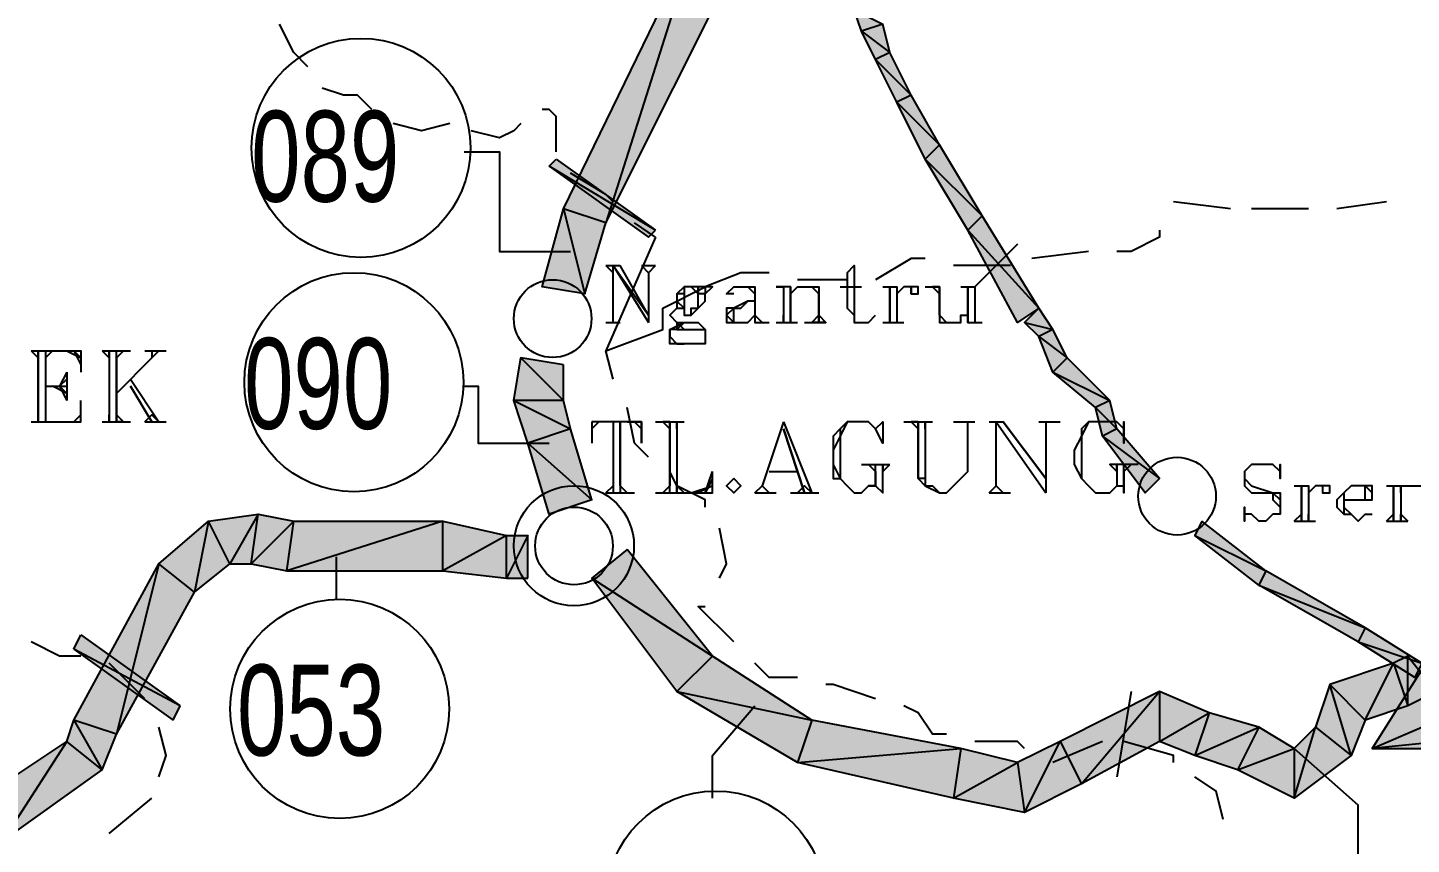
# Model space of a CAD drawing. Header units: millimetres. Extents: x 658 to 813, y 806 to 883.
# Drawn here: x 785.002 to 785.595, y 863.088 to 863.438 of the extents above; entities that cross this region are included whole.
import ezdxf

# ---------------------------------------------------------------- set-up
doc = ezdxf.new("R2010")
doc.units = ezdxf.units.MM
doc.header["$LTSCALE"] = 0.1
doc.linetypes.add('atContinuous2', pattern=[0])
for name, color, linetype in [('2_5TH KEDUA', 7, 'Continuous'), ('BATKAB', 7, 'Continuous'), ('KLEKTOR1', 7, 'Continuous'), ('KLEKTOR2', 7, 'Continuous'), ('LINK NAS BARU', 7, 'Continuous'), ('SYMBOL', 7, 'Continuous'), ('TEXT', 8, 'Continuous'), ('zat_Mask_solid', 7, 'Continuous')]:
    doc.layers.add(name, color=color, linetype=linetype)
doc.styles.add('Style2', font='arial.ttf', dxfattribs={"height": 0.2})

msp = doc.modelspace()

# ---------------------------------------------------------------- hatches: boundary and pattern name
at = {"layer": '2_5TH KEDUA'}
h = msp.add_hatch(color=7, dxfattribs=at)
h.paths.add_polyline_path([(785.57795, 863.12899), (785.59923, 863.13811), (785.62964, 863.21107)])
h.paths.add_polyline_path([(785.59923, 863.13811), (785.62964, 863.21107), (785.62964, 863.18979)], flags=17)
h = msp.add_hatch(color=7, dxfattribs=at)
h.paths.add_polyline_path([(785.6722, 863.12899), (785.66916, 863.13811), (785.57795, 863.12899)])
h.paths.add_polyline_path([(785.66916, 863.13811), (785.57795, 863.12899), (785.59923, 863.13811)], flags=17)
at = {"layer": 'KLEKTOR1'}
for points in [[(785.28915, 863.4786), (785.24963, 863.35395), (785.23139, 863.36003)], [(785.30739, 863.46948), (785.28915, 863.4786), (785.24963, 863.35395)], [(785.23139, 863.36003), (785.24051, 863.32355), (785.22227, 863.32659)], [(785.24963, 863.35395), (785.23139, 863.36003), (785.24051, 863.32355)], [(785.25875, 863.21411), (785.24355, 863.20195), (785.29523, 863.16851)], [(785.24355, 863.20195), (785.29523, 863.16851), (785.28003, 863.15331)], [(785.29523, 863.16851), (785.28003, 863.15331), (785.33779, 863.14115)], [(785.28003, 863.15331), (785.33779, 863.14115), (785.33171, 863.12291)], [(785.33779, 863.14115), (785.33171, 863.12291), (785.40163, 863.12899)], [(785.42595, 863.12291), (785.42899, 863.10163), (785.44419, 863.13203)], [(785.42899, 863.10163), (785.44419, 863.13203), (785.45331, 863.11379)], [(785.33171, 863.12291), (785.40163, 863.12899), (785.39859, 863.10771)], [(785.40163, 863.12899), (785.39859, 863.10771), (785.42595, 863.12291)], [(785.39859, 863.10771), (785.42595, 863.12291), (785.42899, 863.10163)]]:
    msp.add_hatch(color=7, dxfattribs=at).paths.add_polyline_path(points)
h = msp.add_hatch(color=7, dxfattribs=at)
h.paths.add_polyline_path([(785.23139, 863.29315), (785.21315, 863.29619), (785.23139, 863.27795)], flags=17)
h.paths.add_polyline_path([(785.21315, 863.29619), (785.23139, 863.27795), (785.21011, 863.27795)])
h = msp.add_hatch(color=7, dxfattribs=at)
h.paths.add_polyline_path([(785.23139, 863.27795), (785.21011, 863.27795), (785.23443, 863.26579)], flags=17)
h.paths.add_polyline_path([(785.21011, 863.27795), (785.23443, 863.26579), (785.21619, 863.25971)])
h = msp.add_hatch(color=7, dxfattribs=at)
h.paths.add_polyline_path([(785.09763, 863.20803), (785.10067, 863.22931), (785.08851, 863.20803)], flags=17)
h.paths.add_polyline_path([(785.10067, 863.22931), (785.08851, 863.20803), (785.07939, 863.22627)])
h = msp.add_hatch(color=7, dxfattribs=at)
h.paths.add_polyline_path([(785.17971, 863.20499), (785.17971, 863.22627), (785.11283, 863.20499)], flags=17)
h.paths.add_polyline_path([(785.17971, 863.22627), (785.11283, 863.20499), (785.11587, 863.22627)], flags=17)
h = msp.add_hatch(color=7, dxfattribs=at)
h.paths.add_polyline_path([(785.21619, 863.20195), (785.21619, 863.22019), (785.20707, 863.20195)], flags=17)
h.paths.add_polyline_path([(785.21619, 863.22019), (785.20707, 863.20195), (785.20707, 863.22019)], flags=17)
h = msp.add_hatch(color=7, dxfattribs=at)
h.paths.add_polyline_path([(785.44419, 863.13203), (785.45331, 863.11379), (785.48675, 863.15331)])
h.paths.add_polyline_path([(785.45331, 863.11379), (785.48675, 863.15331), (785.48675, 863.13203)], flags=17)
h = msp.add_hatch(color=7, dxfattribs=at)
h.paths.add_polyline_path([(785.54451, 863.12899), (785.54451, 863.10771), (785.55363, 863.13811)], flags=17)
h.paths.add_polyline_path([(785.54451, 863.10771), (785.55363, 863.13811), (785.56883, 863.12595)])
at = {"layer": 'KLEKTOR2'}
for points in [[(785.43507, 863.31747), (785.42899, 863.31139), (785.44115, 863.30835)], [(785.42899, 863.31139), (785.44115, 863.30835), (785.43507, 863.30531)], [(785.44115, 863.30835), (785.43507, 863.30531), (785.44723, 863.29619)], [(785.43507, 863.30531), (785.44723, 863.29619), (785.44115, 863.29011)], [(785.44723, 863.29619), (785.44115, 863.29011), (785.46547, 863.27795)], [(785.44115, 863.29011), (785.46547, 863.27795), (785.45939, 863.27491)], [(785.46547, 863.27795), (785.45939, 863.27491), (785.46851, 863.26579)], [(785.45939, 863.27491), (785.46851, 863.26579), (785.46243, 863.26275)], [(785.46851, 863.26579), (785.46243, 863.26275), (785.48675, 863.24451)], [(785.46243, 863.26275), (785.48675, 863.24451), (785.48067, 863.23843)], [(785.50499, 863.22627), (785.50195, 863.22019), (785.53235, 863.20499)], [(785.50195, 863.22019), (785.53235, 863.20499), (785.52931, 863.19891)], [(785.53235, 863.20499), (785.52931, 863.19891), (785.57491, 863.18067)], [(785.52931, 863.19891), (785.57491, 863.18067), (785.57187, 863.17459)], [(785.57491, 863.18067), (785.57187, 863.17459), (785.59923, 863.16547)], [(785.57187, 863.17459), (785.59923, 863.16547), (785.59619, 863.15939)]]:
    msp.add_hatch(color=7, dxfattribs=at).paths.add_polyline_path(points)
at = {"layer": 'LINK NAS BARU'}
h = msp.add_hatch(color=7, dxfattribs=at)
h.paths.add_polyline_path([(785.26787, 863.34787), (785.27091, 863.35091), (785.22531, 863.37827)])
h.paths.add_polyline_path([(785.27091, 863.35091), (785.22531, 863.37827), (785.22835, 863.38131)])
h = msp.add_hatch(color=7, dxfattribs=at)
h.paths.add_polyline_path([(785.06419, 863.14115), (785.06723, 863.14723), (785.02162, 863.17155)])
h.paths.add_polyline_path([(785.06723, 863.14723), (785.02162, 863.17155), (785.02466, 863.17763)])
at = {"layer": 'zat_Mask_solid'}
for points in [[(785.35603, 863.44515), (785.36819, 863.43907), (785.35907, 863.43603)], [(785.36819, 863.43907), (785.35907, 863.43603), (785.37123, 863.42691)], [(785.35907, 863.43603), (785.37123, 863.42691), (785.36515, 863.42387)], [(785.37123, 863.42691), (785.36515, 863.42387), (785.38035, 863.40867)], [(785.36515, 863.42387), (785.38035, 863.40867), (785.37427, 863.40563)], [(785.38035, 863.40867), (785.37427, 863.40563), (785.39251, 863.38739)], [(785.37427, 863.40563), (785.39251, 863.38739), (785.38643, 863.38131)], [(785.39251, 863.38739), (785.38643, 863.38131), (785.41075, 863.35699)], [(785.38643, 863.38131), (785.41075, 863.35699), (785.40467, 863.35091)], [(785.41075, 863.35699), (785.40467, 863.35091), (785.43507, 863.31747)], [(785.40467, 863.35091), (785.43507, 863.31747), (785.42595, 863.31139)], [(785.23443, 863.26579), (785.21619, 863.25971), (785.24355, 863.23539)], [(785.21619, 863.25971), (785.24355, 863.23539), (785.22531, 863.22931)], [(785.11587, 863.22627), (785.09763, 863.20803), (785.10067, 863.22931)], [(785.07939, 863.22627), (785.07331, 863.19587), (785.05811, 863.20803)], [(785.08851, 863.20803), (785.07939, 863.22627), (785.07331, 863.19587)], [(785.11283, 863.20499), (785.11587, 863.22627), (785.09763, 863.20803)], [(785.20707, 863.22019), (785.17971, 863.20499), (785.17971, 863.22627)], [(785.20707, 863.20195), (785.20707, 863.22019), (785.17971, 863.20499)], [(785.05811, 863.20803), (785.03986, 863.13507), (785.02162, 863.14115)], [(785.07331, 863.19587), (785.05811, 863.20803), (785.03986, 863.13507)], [(785.58707, 863.16547), (785.59315, 863.14723), (785.59315, 863.16851)], [(785.59315, 863.14723), (785.59315, 863.16851), (785.60531, 863.15331)], [(785.55971, 863.15635), (785.57491, 863.14115), (785.58707, 863.16547)], [(785.57491, 863.14115), (785.58707, 863.16547), (785.59315, 863.14723)], [(785.55363, 863.13811), (785.56883, 863.12595), (785.55971, 863.15635)], [(785.56883, 863.12595), (785.55971, 863.15635), (785.57491, 863.14115)], [(785.48675, 863.15331), (785.48675, 863.13203), (785.50803, 863.14419)], [(785.48675, 863.13203), (785.50803, 863.14419), (785.50195, 863.12595)], [(785.50803, 863.14419), (785.50195, 863.12595), (785.52931, 863.13811)], [(785.02162, 863.14115), (785.03378, 863.11987), (785.01858, 863.13203)], [(785.03986, 863.13507), (785.02162, 863.14115), (785.03378, 863.11987)], [(785.50195, 863.12595), (785.52931, 863.13811), (785.52019, 863.11987)], [(785.52931, 863.13811), (785.52019, 863.11987), (785.54451, 863.12899)], [(785.01858, 863.13203), (784.99122, 863.08947), (784.9821, 863.10771)], [(785.03378, 863.11987), (785.01858, 863.13203), (784.99122, 863.08947)], [(785.52019, 863.11987), (785.54451, 863.12899), (785.54451, 863.10771)]]:
    msp.add_hatch(color=7, dxfattribs=at).paths.add_polyline_path(points)

# ---------------------------------------------------------------- linework, layer by layer
at = {"layer": '2_5TH KEDUA', "color": 7}
for points in [[(785.57795, 863.12899), (785.59923, 863.13811), (785.62964, 863.21107), (785.57795, 863.12899)], [(785.6722, 863.12899), (785.66916, 863.13811), (785.57795, 863.12899), (785.6722, 863.12899)], [(785.66916, 863.13811), (785.57795, 863.12899), (785.59923, 863.13811), (785.66916, 863.13811)]]:
    msp.add_lwpolyline(points, dxfattribs=at)
at = {"layer": 'BATKAB', "color": 7}
for points in [[(785.12195, 863.42083), (785.11587, 863.42691), (785.10979, 863.43907)], [(785.14931, 863.40259), (785.14323, 863.40867), (785.13715, 863.40867), (785.12803, 863.41171)], [(785.22835, 863.38435), (785.22835, 863.39955), (785.22531, 863.40259), (785.22227, 863.40259)], [(785.18275, 863.39651), (785.17059, 863.39347), (785.15843, 863.39651)], [(785.21315, 863.39651), (785.21011, 863.39347), (785.20403, 863.39043), (785.19187, 863.39347)], [(785.25267, 863.36307), (785.24963, 863.36611), (785.23443, 863.37523)], [(785.51715, 863.36003), (785.49283, 863.36307)], [(785.55059, 863.36003), (785.52627, 863.36003)], [(785.58403, 863.36307), (785.56275, 863.36003)], [(785.27091, 863.34787), (785.26179, 863.35395)], [(785.27091, 863.34787), (785.24963, 863.29923), (785.27395, 863.30835), (785.27395, 863.31747), (785.29219, 863.32659)], [(785.48675, 863.35091), (785.48675, 863.34787), (785.47459, 863.34179), (785.46851, 863.34179)], [(785.45635, 863.34179), (785.43203, 863.33875)], [(785.38643, 863.33875), (785.38035, 863.33875), (785.36515, 863.32963)], [(785.42291, 863.33571), (785.41987, 863.33571), (785.39859, 863.33571)], [(785.31955, 863.33267), (785.30739, 863.33267), (785.29219, 863.32659)], [(785.35299, 863.32963), (785.33171, 863.32963)], [(785.25267, 863.28707), (785.24963, 863.29923)], [(785.26787, 863.25363), (785.26179, 863.25971), (785.25875, 863.27491)], [(785.29219, 863.23235), (785.29219, 863.23539), (785.28003, 863.24147), (785.27699, 863.24755)], [(785.29827, 863.20195), (785.30131, 863.20803), (785.29827, 863.22323)], [(785.30435, 863.17459), (785.28915, 863.18979), (785.29219, 863.18979)], [(785.02466, 863.16851), (785.01554, 863.16851), (785.00338, 863.17459)], [(785.05203, 863.15027), (785.0429, 863.15939), (785.03682, 863.16547)], [(785.33171, 863.15939), (785.31955, 863.15939), (785.31347, 863.16547)], [(785.36515, 863.15027), (785.34691, 863.15635), (785.34387, 863.15635)], [(785.39555, 863.13507), (785.38947, 863.13507), (785.38339, 863.14419), (785.37731, 863.14723)], [(785.05811, 863.11683), (785.06115, 863.12595), (785.05811, 863.13811)], [(785.42899, 863.12899), (785.42595, 863.13203), (785.40771, 863.13203)], [(785.46243, 863.13203), (785.44115, 863.12291)], [(785.49283, 863.12291), (785.49283, 863.12595), (785.47155, 863.13203)], [(785.51411, 863.09859), (785.51107, 863.11075), (785.50195, 863.11683)], [(785.03682, 863.09251), (785.05507, 863.10771)]]:
    msp.add_lwpolyline(points, dxfattribs=at)
at = {"layer": 'KLEKTOR1', "color": 7}
for points in [[(785.28915, 863.4786), (785.24963, 863.35395), (785.23139, 863.36003), (785.28915, 863.4786)], [(785.30739, 863.46948), (785.28915, 863.4786), (785.24963, 863.35395), (785.30739, 863.46948)], [(785.23139, 863.36003), (785.24051, 863.32355), (785.22227, 863.32659), (785.23139, 863.36003)], [(785.24963, 863.35395), (785.23139, 863.36003), (785.24051, 863.32355), (785.24963, 863.35395)], [(785.21315, 863.29619), (785.23139, 863.27795), (785.21011, 863.27795), (785.21315, 863.29619)], [(785.23139, 863.29315), (785.21315, 863.29619), (785.23139, 863.27795), (785.23139, 863.29315)], [(785.23139, 863.27795), (785.21011, 863.27795), (785.23443, 863.26579), (785.23139, 863.27795)], [(785.21011, 863.27795), (785.23443, 863.26579), (785.21619, 863.25971), (785.21011, 863.27795)], [(785.23443, 863.26579), (785.21619, 863.25971), (785.24355, 863.23539), (785.23443, 863.26579)], [(785.21619, 863.25971), (785.24355, 863.23539), (785.22531, 863.22931), (785.21619, 863.25971)], [(785.10067, 863.22931), (785.08851, 863.20803), (785.07939, 863.22627), (785.10067, 863.22931)], [(785.09763, 863.20803), (785.10067, 863.22931), (785.08851, 863.20803), (785.09763, 863.20803)], [(785.11587, 863.22627), (785.09763, 863.20803), (785.10067, 863.22931), (785.11587, 863.22627)], [(785.07939, 863.22627), (785.07331, 863.19587), (785.05811, 863.20803), (785.07939, 863.22627)], [(785.08851, 863.20803), (785.07939, 863.22627), (785.07331, 863.19587), (785.08851, 863.20803)], [(785.11283, 863.20499), (785.11587, 863.22627), (785.09763, 863.20803), (785.11283, 863.20499)], [(785.17971, 863.20499), (785.17971, 863.22627), (785.11283, 863.20499), (785.17971, 863.20499)], [(785.17971, 863.22627), (785.11283, 863.20499), (785.11587, 863.22627), (785.17971, 863.22627)], [(785.20707, 863.22019), (785.17971, 863.20499), (785.17971, 863.22627), (785.20707, 863.22019)], [(785.20707, 863.20195), (785.20707, 863.22019), (785.17971, 863.20499), (785.20707, 863.20195)], [(785.21619, 863.20195), (785.21619, 863.22019), (785.20707, 863.20195), (785.21619, 863.20195)], [(785.21619, 863.22019), (785.20707, 863.20195), (785.20707, 863.22019), (785.21619, 863.22019)], [(785.25875, 863.21411), (785.24355, 863.20195), (785.29523, 863.16851), (785.25875, 863.21411)], [(785.05811, 863.20803), (785.03986, 863.13507), (785.02162, 863.14115), (785.05811, 863.20803)], [(785.07331, 863.19587), (785.05811, 863.20803), (785.03986, 863.13507), (785.07331, 863.19587)], [(785.24355, 863.20195), (785.29523, 863.16851), (785.28003, 863.15331), (785.24355, 863.20195)], [(785.29523, 863.16851), (785.28003, 863.15331), (785.33779, 863.14115), (785.29523, 863.16851)], [(785.58707, 863.16547), (785.59315, 863.14723), (785.59315, 863.16851), (785.58707, 863.16547)], [(785.59315, 863.14723), (785.59315, 863.16851), (785.60531, 863.15331), (785.59315, 863.14723)], [(785.55971, 863.15635), (785.57491, 863.14115), (785.58707, 863.16547), (785.55971, 863.15635)], [(785.57491, 863.14115), (785.58707, 863.16547), (785.59315, 863.14723), (785.57491, 863.14115)], [(785.55363, 863.13811), (785.56883, 863.12595), (785.55971, 863.15635), (785.55363, 863.13811)], [(785.56883, 863.12595), (785.55971, 863.15635), (785.57491, 863.14115), (785.56883, 863.12595)], [(785.28003, 863.15331), (785.33779, 863.14115), (785.33171, 863.12291), (785.28003, 863.15331)], [(785.44419, 863.13203), (785.45331, 863.11379), (785.48675, 863.15331), (785.44419, 863.13203)], [(785.45331, 863.11379), (785.48675, 863.15331), (785.48675, 863.13203), (785.45331, 863.11379)], [(785.48675, 863.15331), (785.48675, 863.13203), (785.50803, 863.14419), (785.48675, 863.15331)], [(785.48675, 863.13203), (785.50803, 863.14419), (785.50195, 863.12595), (785.48675, 863.13203)], [(785.50803, 863.14419), (785.50195, 863.12595), (785.52931, 863.13811), (785.50803, 863.14419)], [(785.02162, 863.14115), (785.03378, 863.11987), (785.01858, 863.13203), (785.02162, 863.14115)], [(785.03986, 863.13507), (785.02162, 863.14115), (785.03378, 863.11987), (785.03986, 863.13507)], [(785.33779, 863.14115), (785.33171, 863.12291), (785.40163, 863.12899), (785.33779, 863.14115)], [(785.50195, 863.12595), (785.52931, 863.13811), (785.52019, 863.11987), (785.50195, 863.12595)], [(785.52931, 863.13811), (785.52019, 863.11987), (785.54451, 863.12899), (785.52931, 863.13811)], [(785.54451, 863.12899), (785.54451, 863.10771), (785.55363, 863.13811), (785.54451, 863.12899)], [(785.54451, 863.10771), (785.55363, 863.13811), (785.56883, 863.12595), (785.54451, 863.10771)], [(785.01858, 863.13203), (784.99122, 863.08947), (784.9821, 863.10771), (785.01858, 863.13203)], [(785.03378, 863.11987), (785.01858, 863.13203), (784.99122, 863.08947), (785.03378, 863.11987)], [(785.42595, 863.12291), (785.42899, 863.10163), (785.44419, 863.13203), (785.42595, 863.12291)], [(785.42899, 863.10163), (785.44419, 863.13203), (785.45331, 863.11379), (785.42899, 863.10163)], [(785.33171, 863.12291), (785.40163, 863.12899), (785.39859, 863.10771), (785.33171, 863.12291)], [(785.40163, 863.12899), (785.39859, 863.10771), (785.42595, 863.12291), (785.40163, 863.12899)], [(785.52019, 863.11987), (785.54451, 863.12899), (785.54451, 863.10771), (785.52019, 863.11987)], [(785.39859, 863.10771), (785.42595, 863.12291), (785.42899, 863.10163), (785.39859, 863.10771)]]:
    msp.add_lwpolyline(points, dxfattribs=at)
at = {"layer": 'KLEKTOR2', "color": 7}
for points in [[(785.35603, 863.44515), (785.36819, 863.43907), (785.35907, 863.43603), (785.35603, 863.44515)], [(785.36819, 863.43907), (785.35907, 863.43603), (785.37123, 863.42691), (785.36819, 863.43907)], [(785.35907, 863.43603), (785.37123, 863.42691), (785.36515, 863.42387), (785.35907, 863.43603)], [(785.37123, 863.42691), (785.36515, 863.42387), (785.38035, 863.40867), (785.37123, 863.42691)], [(785.36515, 863.42387), (785.38035, 863.40867), (785.37427, 863.40563), (785.36515, 863.42387)], [(785.38035, 863.40867), (785.37427, 863.40563), (785.39251, 863.38739), (785.38035, 863.40867)], [(785.37427, 863.40563), (785.39251, 863.38739), (785.38643, 863.38131), (785.37427, 863.40563)], [(785.39251, 863.38739), (785.38643, 863.38131), (785.41075, 863.35699), (785.39251, 863.38739)], [(785.38643, 863.38131), (785.41075, 863.35699), (785.40467, 863.35091), (785.38643, 863.38131)], [(785.41075, 863.35699), (785.40467, 863.35091), (785.43507, 863.31747), (785.41075, 863.35699)], [(785.40467, 863.35091), (785.43507, 863.31747), (785.42595, 863.31139), (785.40467, 863.35091)], [(785.43507, 863.31747), (785.42899, 863.31139), (785.44115, 863.30835), (785.43507, 863.31747)], [(785.42899, 863.31139), (785.44115, 863.30835), (785.43507, 863.30531), (785.42899, 863.31139)], [(785.44115, 863.30835), (785.43507, 863.30531), (785.44723, 863.29619), (785.44115, 863.30835)], [(785.43507, 863.30531), (785.44723, 863.29619), (785.44115, 863.29011), (785.43507, 863.30531)], [(785.44723, 863.29619), (785.44115, 863.29011), (785.46547, 863.27795), (785.44723, 863.29619)], [(785.44115, 863.29011), (785.46547, 863.27795), (785.45939, 863.27491), (785.44115, 863.29011)], [(785.46547, 863.27795), (785.45939, 863.27491), (785.46851, 863.26579), (785.46547, 863.27795)], [(785.45939, 863.27491), (785.46851, 863.26579), (785.46243, 863.26275), (785.45939, 863.27491)], [(785.46851, 863.26579), (785.46243, 863.26275), (785.48675, 863.24451), (785.46851, 863.26579)], [(785.46243, 863.26275), (785.48675, 863.24451), (785.48067, 863.23843), (785.46243, 863.26275)], [(785.50499, 863.22627), (785.50195, 863.22019), (785.53235, 863.20499), (785.50499, 863.22627)], [(785.50195, 863.22019), (785.53235, 863.20499), (785.52931, 863.19891), (785.50195, 863.22019)], [(785.53235, 863.20499), (785.52931, 863.19891), (785.57491, 863.18067), (785.53235, 863.20499)], [(785.52931, 863.19891), (785.57491, 863.18067), (785.57187, 863.17459), (785.52931, 863.19891)], [(785.57491, 863.18067), (785.57187, 863.17459), (785.59923, 863.16547), (785.57491, 863.18067)], [(785.57187, 863.17459), (785.59923, 863.16547), (785.59619, 863.15939), (785.57187, 863.17459)]]:
    msp.add_lwpolyline(points, dxfattribs=at)
at = {"layer": 'LINK NAS BARU', "color": 7, "linetype": 'atContinuous2'}
for p, q in [((785.22531, 863.37827), (785.22835, 863.38131)), ((785.22835, 863.38131), (785.27091, 863.35091)), ((785.27091, 863.35091), (785.22531, 863.37827)), ((785.22531, 863.37827), (785.26787, 863.34787)), ((785.27091, 863.35091), (785.22531, 863.37827)), ((785.26787, 863.34787), (785.27091, 863.35091)), ((785.02162, 863.17155), (785.02466, 863.17763)), ((785.02466, 863.17763), (785.06723, 863.14723)), ((785.06723, 863.14723), (785.02162, 863.17155)), ((785.02162, 863.17155), (785.06419, 863.14115)), ((785.06723, 863.14723), (785.02162, 863.17155)), ((785.06419, 863.14115), (785.06723, 863.14723))]:
    msp.add_line(p, q, dxfattribs=at)
at = {"layer": 'LINK NAS BARU', "color": 7}
for points in [[(785.18883, 863.38435), (785.20403, 863.38435), (785.20403, 863.34179), (785.23443, 863.34179)], [(785.18883, 863.28403), (785.19491, 863.28403), (785.19491, 863.25971), (785.22531, 863.25971)], [(785.13411, 863.19283), (785.13411, 863.21107)], [(785.29523, 863.10771), (785.29523, 863.12595), (785.31347, 863.14723)], [(785.57187, 863.08339), (785.57187, 863.10467), (785.54451, 863.12899)]]:
    msp.add_lwpolyline(points, dxfattribs=at)
at = {"layer": 'LINK NAS BARU', "color": 7, "linetype": 'atContinuous2'}
for centre in [(785.14467, 863.38609), (785.14163, 863.28577), (785.13555, 863.14593), (785.29667, 863.06385)]:
    msp.add_circle(centre, 0.0469, dxfattribs=at)
at = {"layer": 'SYMBOL', "color": 7, "linetype": 'atContinuous2'}
for centre, radius in [((785.2268, 863.31299), 0.01664), ((785.49433, 863.23699), 0.01664), ((785.23591, 863.21575), 0.02572), ((785.23592, 863.21571), 0.01664)]:
    msp.add_circle(centre, radius, dxfattribs=at)
at = {"layer": 'TEXT', "color": 7}
for points in [[(785.42595, 863.34483), (785.40771, 863.32659)], [(785.24963, 863.33571), (785.25571, 863.33571)], [(785.24963, 863.33571), (785.25267, 863.33267)], [(785.25267, 863.31139), (785.25267, 863.33571), (785.26787, 863.31139)], [(785.25267, 863.33571), (785.26787, 863.31443), (785.25571, 863.33571)], [(785.26483, 863.33571), (785.27091, 863.33571)], [(785.26483, 863.33571), (785.26787, 863.33267), (785.27091, 863.33571)], [(785.35299, 863.33267), (785.35603, 863.33571), (785.35603, 863.31443), (785.35603, 863.31139), (785.35907, 863.31139)], [(785.26787, 863.33267), (785.26787, 863.31139)], [(785.35299, 863.33267), (785.35299, 863.31747), (785.35603, 863.31443), (785.35603, 863.31139), (785.35907, 863.31139), (785.36211, 863.31139), (785.36515, 863.31443)], [(785.35603, 863.33267), (785.35603, 863.31443)], [(785.28307, 863.32659), (785.28003, 863.32355), (785.28003, 863.32051), (785.28003, 863.31747), (785.28307, 863.31747), (785.28307, 863.31443), (785.28611, 863.31443), (785.28915, 863.31747), (785.29219, 863.32051), (785.29219, 863.32355), (785.28915, 863.32355), (785.28915, 863.32659), (785.28611, 863.32659), (785.28307, 863.32659)], [(785.28307, 863.32355), (785.28003, 863.32355), (785.28003, 863.32051), (785.28307, 863.31747)], [(785.28307, 863.32659), (785.28307, 863.32355), (785.28307, 863.31747), (785.28307, 863.31443)], [(785.28611, 863.31443), (785.28611, 863.31747), (785.28915, 863.31747), (785.28915, 863.32355), (785.28611, 863.32659)], [(785.29219, 863.32659), (785.29219, 863.32355), (785.29523, 863.32659), (785.29219, 863.32659), (785.28915, 863.32659), (785.28915, 863.32355)], [(785.28915, 863.31747), (785.28915, 863.32051), (785.28915, 863.32355)], [(785.30435, 863.32355), (785.30131, 863.32355), (785.30435, 863.32659), (785.31043, 863.32659), (785.31347, 863.32659), (785.31347, 863.32355), (785.31347, 863.31443), (785.31651, 863.31139)], [(785.31043, 863.32659), (785.31347, 863.32355), (785.31347, 863.31443), (785.31347, 863.31139), (785.31651, 863.31139), (785.31955, 863.31139)], [(785.31347, 863.32355), (785.31347, 863.31443), (785.31347, 863.31139)], [(785.32867, 863.32659), (785.32867, 863.31139), (785.32867, 863.32659), (785.32259, 863.32659)], [(785.32259, 863.32659), (785.32563, 863.32659), (785.32563, 863.32355)], [(785.32563, 863.32659), (785.32563, 863.31139)], [(785.32867, 863.32355), (785.33171, 863.32659), (785.33475, 863.32659), (785.33779, 863.32659), (785.34083, 863.32659), (785.34083, 863.32355), (785.34083, 863.32051), (785.34083, 863.31139), (785.34083, 863.32051), (785.34083, 863.32355)], [(785.33779, 863.32659), (785.34083, 863.32355), (785.34083, 863.31139)], [(785.34995, 863.32659), (785.35907, 863.32659)], [(785.36819, 863.32659), (785.37427, 863.32659), (785.37427, 863.31139)], [(785.36819, 863.32659), (785.37123, 863.32659), (785.37123, 863.32355)], [(785.37123, 863.32659), (785.37123, 863.31139), (785.37123, 863.32659)], [(785.38035, 863.32355), (785.38035, 863.32659), (785.38035, 863.32355), (785.38339, 863.32355), (785.38339, 863.32659), (785.38035, 863.32659), (785.37731, 863.32659), (785.37427, 863.32355), (785.37427, 863.32051)], [(785.38643, 863.32659), (785.39251, 863.32659), (785.39251, 863.31443), (785.39555, 863.31139)], [(785.39251, 863.32659), (785.38947, 863.32659), (785.39251, 863.32355)], [(785.39251, 863.31443), (785.39251, 863.32659), (785.39251, 863.31747), (785.39251, 863.31443), (785.39251, 863.31139), (785.39555, 863.31139), (785.39859, 863.31139), (785.40163, 863.31139), (785.40163, 863.31443), (785.40467, 863.31443)], [(785.40163, 863.32659), (785.40771, 863.32659), (785.40771, 863.31139)], [(785.40467, 863.31139), (785.40467, 863.32659), (785.40467, 863.31139), (785.41075, 863.31139)], [(785.28003, 863.31747), (785.27699, 863.31443), (785.28003, 863.31139), (785.28003, 863.30835), (785.28307, 863.30835), (785.28915, 863.30835), (785.29219, 863.30835), (785.29219, 863.30531)], [(785.31347, 863.32051), (785.31043, 863.32051), (785.30435, 863.31747), (785.30131, 863.31747), (785.30131, 863.31443), (785.30131, 863.31139), (785.30435, 863.31139), (785.30739, 863.31139), (785.31043, 863.31139), (785.31347, 863.31443)], [(785.30435, 863.31747), (785.30131, 863.31443), (785.30435, 863.31139), (785.30435, 863.31443), (785.30435, 863.31747), (785.30739, 863.31747), (785.31043, 863.32051)], [(785.24963, 863.31139), (785.25571, 863.31139)], [(785.24963, 863.31139), (785.25267, 863.31139), (785.25571, 863.31139)], [(785.27699, 863.31443), (785.28003, 863.31139), (785.28307, 863.31139), (785.28915, 863.31139), (785.29219, 863.30835), (785.29219, 863.30531), (785.29219, 863.30227), (785.28915, 863.30227), (785.28307, 863.30227), (785.27699, 863.30227), (785.27699, 863.30531), (785.27699, 863.30835), (785.28307, 863.31139), (785.28003, 863.30835), (785.27699, 863.30835), (785.27699, 863.30531), (785.28003, 863.30227), (785.28307, 863.30227)], [(785.28003, 863.31139), (785.28307, 863.30835), (785.28915, 863.30835), (785.29219, 863.30835)], [(785.32259, 863.31139), (785.32563, 863.31139), (785.32563, 863.31443)], [(785.32259, 863.31139), (785.33171, 863.31139)], [(785.32867, 863.31443), (785.32867, 863.31139), (785.33171, 863.31139)], [(785.33475, 863.31139), (785.34387, 863.31139)], [(785.34083, 863.31139), (785.33779, 863.31139), (785.34083, 863.31443), (785.34387, 863.31139), (785.34083, 863.31139)], [(785.36819, 863.31139), (785.37123, 863.31139), (785.37123, 863.31443)], [(785.36819, 863.31139), (785.37731, 863.31139)], [(785.37427, 863.31443), (785.37427, 863.31139), (785.37731, 863.31139)], [(785.40771, 863.31443), (785.40771, 863.31139)], [(785.00338, 863.29923), (785.02466, 863.29923), (785.02466, 863.29011)], [(785.00338, 863.29923), (785.00642, 863.29619), (785.00642, 863.29923)], [(785.00642, 863.29923), (785.00642, 863.26883), (785.00642, 863.29619)], [(785.00946, 863.29923), (785.00946, 863.26883)], [(785.00946, 863.29923), (785.00946, 863.29619), (785.0125, 863.29923)], [(785.01858, 863.29923), (785.02466, 863.29619), (785.02162, 863.29923), (785.02466, 863.29315)], [(785.02466, 863.29923), (785.02466, 863.29011)], [(785.03378, 863.29923), (785.04595, 863.29923)], [(785.03378, 863.29923), (785.03682, 863.29619), (785.03682, 863.29923)], [(785.03682, 863.29923), (785.03682, 863.26883)], [(785.03986, 863.29619), (785.03986, 863.26883), (785.03986, 863.29923)], [(785.0429, 863.29923), (785.03986, 863.29619), (785.0429, 863.29923)], [(785.05203, 863.29923), (785.06115, 863.29923)], [(785.05507, 863.29923), (785.05507, 863.29619), (785.05811, 863.29923)], [(785.05507, 863.29619), (785.03986, 863.28099)], [(785.01858, 863.28707), (785.01554, 863.28403), (785.01858, 863.28099), (785.0125, 863.28403), (785.01858, 863.28403)], [(785.01858, 863.29011), (785.01554, 863.28403), (785.01858, 863.27795)], [(785.01858, 863.29011), (785.01858, 863.27795)], [(785.04595, 863.28707), (785.05811, 863.26883)], [(785.00946, 863.28403), (785.01858, 863.28403)], [(785.04595, 863.28403), (785.05507, 863.26883), (785.04595, 863.28403)], [(785.00338, 863.26883), (785.02466, 863.26883), (785.02466, 863.27795)], [(785.02466, 863.26883), (785.02466, 863.27795)], [(785.00338, 863.26883), (785.00642, 863.26883), (785.00642, 863.27187)], [(785.00946, 863.27187), (785.00946, 863.26883), (785.0125, 863.26883)], [(785.01858, 863.26883), (785.02466, 863.26883)], [(785.02162, 863.26883), (785.02466, 863.27187), (785.02162, 863.26883)], [(785.03378, 863.26883), (785.03682, 863.26883), (785.03682, 863.27187)], [(785.03378, 863.26883), (785.04595, 863.26883)], [(785.03986, 863.27187), (785.0429, 863.26883), (785.03986, 863.26883)], [(785.05203, 863.26883), (785.05507, 863.27187), (785.05811, 863.26883)], [(785.05203, 863.26883), (785.06115, 863.26883)], [(785.24355, 863.26883), (785.24355, 863.25971)], [(785.26483, 863.25971), (785.26483, 863.26883), (785.24355, 863.26883)], [(785.24355, 863.26883), (785.24355, 863.25971)], [(785.24659, 863.26883), (785.24355, 863.26579), (785.24659, 863.26883)], [(785.24963, 863.26883), (785.24355, 863.26883)], [(785.25267, 863.26883), (785.25267, 863.23843)], [(785.25571, 863.24147), (785.25571, 863.26883), (785.25571, 863.23843)], [(785.25875, 863.26883), (785.26483, 863.26883)], [(785.26179, 863.26883), (785.26483, 863.26579), (785.26483, 863.26883), (785.26483, 863.25971)], [(785.27091, 863.26883), (785.28307, 863.26883)], [(785.27699, 863.26883), (785.27395, 863.26883), (785.27699, 863.26579)], [(785.27699, 863.23843), (785.27699, 863.26883), (785.27699, 863.24147)], [(785.28003, 863.26883), (785.28003, 863.23843)], [(785.28003, 863.26579), (785.28003, 863.26883), (785.28307, 863.26883)], [(785.32563, 863.26883), (785.31651, 863.24147)], [(785.32563, 863.26883), (785.33779, 863.23843)], [(785.36515, 863.26579), (785.36819, 863.26883), (785.36819, 863.25971), (785.36515, 863.26579), (785.36211, 863.26883), (785.35907, 863.26883), (785.35603, 863.26883), (785.35299, 863.26883), (785.34995, 863.26579), (785.34691, 863.26275), (785.34691, 863.25667), (785.34691, 863.25059), (785.34691, 863.24451), (785.34995, 863.24451), (785.35299, 863.24147), (785.35603, 863.23843), (785.35907, 863.23843), (785.36211, 863.24147), (785.36515, 863.24147), (785.36819, 863.23843), (785.36819, 863.25059)], [(785.35603, 863.26883), (785.35299, 863.26883), (785.34995, 863.26275), (785.34995, 863.25667), (785.34995, 863.25059), (785.34995, 863.24451), (785.35299, 863.24147), (785.35603, 863.23843)], [(785.37731, 863.26883), (785.38947, 863.26883)], [(785.38339, 863.26883), (785.38035, 863.26883), (785.38339, 863.26579)], [(785.38643, 863.26883), (785.38643, 863.24451), (785.38339, 863.24451), (785.38339, 863.26883), (785.38339, 863.24755), (785.38339, 863.24451), (785.38643, 863.24147), (785.39251, 863.23843), (785.39555, 863.23843), (785.39859, 863.24147), (785.40163, 863.24451), (785.40467, 863.24755), (785.40467, 863.26883)], [(785.38643, 863.26579), (785.38643, 863.26883), (785.38947, 863.26883)], [(785.39859, 863.26883), (785.40771, 863.26883)], [(785.40163, 863.26883), (785.40467, 863.26883)], [(785.41379, 863.26883), (785.41987, 863.26883)], [(785.41379, 863.26883), (785.41683, 863.26883)], [(785.41683, 863.24147), (785.41683, 863.26883), (785.43811, 863.23843)], [(785.41987, 863.26883), (785.43811, 863.24451), (785.41987, 863.26883)], [(785.43507, 863.26883), (785.44419, 863.26883)], [(785.43507, 863.26883), (785.43811, 863.26883), (785.44115, 863.26883)], [(785.43811, 863.26883), (785.43811, 863.23843)], [(785.47155, 863.26579), (785.47155, 863.26883), (785.47155, 863.25971), (785.47155, 863.26579), (785.46851, 863.26883), (785.46547, 863.26883), (785.45939, 863.26883), (785.45635, 863.26883), (785.45331, 863.26579), (785.45331, 863.26275), (785.45027, 863.25667), (785.45027, 863.25059), (785.45331, 863.24451), (785.45635, 863.24147), (785.45939, 863.23843), (785.46547, 863.23843), (785.46851, 863.24147), (785.47155, 863.24147), (785.47155, 863.23843), (785.47155, 863.25059)], [(785.45939, 863.26883), (785.45635, 863.26883), (785.45331, 863.26275), (785.45331, 863.25667), (785.45331, 863.25059), (785.45331, 863.24451), (785.45635, 863.24147), (785.45939, 863.23843)], [(785.32563, 863.26579), (785.33475, 863.23843), (785.32563, 863.26579)], [(785.34995, 863.26579), (785.34995, 863.26275), (785.34691, 863.25667), (785.34691, 863.25059), (785.34995, 863.24451)], [(785.45331, 863.26579), (785.45331, 863.26275), (785.45331, 863.25667), (785.45331, 863.25059), (785.45331, 863.24451)], [(785.35907, 863.25059), (785.37123, 863.25059)], [(785.36211, 863.25059), (785.36515, 863.24755), (785.36211, 863.25059)], [(785.36515, 863.24755), (785.36515, 863.24147), (785.36515, 863.25059)], [(785.36819, 863.25059), (785.36819, 863.24755), (785.37123, 863.25059)], [(785.47763, 863.25059), (785.46547, 863.25059), (785.46851, 863.24755), (785.46851, 863.25059), (785.46851, 863.24147)], [(785.47459, 863.25059), (785.47155, 863.24755), (785.47459, 863.25059)], [(785.53843, 863.24755), (785.53843, 863.25059), (785.53843, 863.24451), (785.53843, 863.24755), (785.53539, 863.25059), (785.53235, 863.25059), (785.52931, 863.25059), (785.52627, 863.25059), (785.52323, 863.24755), (785.52323, 863.24451), (785.52323, 863.24147), (785.52627, 863.23843), (785.53539, 863.23843), (785.53539, 863.23539), (785.53843, 863.23235), (785.53843, 863.22931), (785.53539, 863.22931)], [(785.52627, 863.25059), (785.52323, 863.24755), (785.52323, 863.24451), (785.52627, 863.24147), (785.53539, 863.23843), (785.53843, 863.23843), (785.53843, 863.23539), (785.53843, 863.23235), (785.53843, 863.22931), (785.53539, 863.22931), (785.53235, 863.22627), (785.52931, 863.22627), (785.52627, 863.22931), (785.52323, 863.22931), (785.52323, 863.23235), (785.52323, 863.22627), (785.52323, 863.22931)], [(785.27091, 863.23843), (785.29523, 863.23843), (785.29523, 863.24755)], [(785.29523, 863.24451), (785.29219, 863.23843), (785.29523, 863.24755)], [(785.31955, 863.24755), (785.33171, 863.24755)], [(785.47155, 863.24755), (785.47155, 863.24147)], [(785.24963, 863.23843), (785.25267, 863.24147), (785.25267, 863.23843)], [(785.25571, 863.24147), (785.25875, 863.23843), (785.25571, 863.24147)], [(785.27699, 863.24147), (785.27395, 863.23843), (785.27699, 863.24147)], [(785.28003, 863.23843), (785.28003, 863.24147), (785.28307, 863.23843)], [(785.28611, 863.23843), (785.29523, 863.24147), (785.28915, 863.23843)], [(785.30435, 863.24451), (785.30131, 863.24147), (785.30435, 863.23843), (785.30739, 863.24147), (785.30435, 863.24451)], [(785.31347, 863.23843), (785.31651, 863.24147), (785.31955, 863.23843)], [(785.33475, 863.24147), (785.33171, 863.23843), (785.33475, 863.24147), (785.33779, 863.23843)], [(785.36515, 863.24147), (785.36211, 863.24147)], [(785.38643, 863.24451), (785.38643, 863.24147), (785.38947, 863.24147), (785.39251, 863.23843)], [(785.41379, 863.23843), (785.41683, 863.24147), (785.41987, 863.23843)], [(785.52323, 863.24451), (785.52627, 863.24147), (785.53539, 863.23843), (785.53843, 863.23539)], [(785.54451, 863.24147), (785.55059, 863.24147), (785.55059, 863.22627)], [(785.54451, 863.24147), (785.54755, 863.24147)], [(785.54755, 863.22627), (785.54755, 863.24147), (785.54755, 863.22931)], [(785.55667, 863.24147), (785.55667, 863.23843), (785.55971, 863.23843), (785.55971, 863.24147), (785.55667, 863.24147), (785.55363, 863.24147), (785.55059, 863.23843), (785.55059, 863.23539)], [(785.56579, 863.23539), (785.57795, 863.23539), (785.57795, 863.23843), (785.57795, 863.24147), (785.57491, 863.24147), (785.57187, 863.24147), (785.56883, 863.24147), (785.56579, 863.23843), (785.56275, 863.23539), (785.56275, 863.23235), (785.56579, 863.22931), (785.56883, 863.22931), (785.57187, 863.22627), (785.57491, 863.22931), (785.57795, 863.22931)], [(785.57491, 863.23539), (785.57491, 863.23843), (785.57491, 863.24147), (785.57187, 863.24147), (785.56883, 863.24147), (785.56579, 863.23843), (785.56579, 863.23235), (785.56883, 863.22931), (785.57187, 863.22627)], [(785.57795, 863.23843), (785.57491, 863.24147)], [(785.58403, 863.24147), (785.59011, 863.24147), (785.59011, 863.22627)], [(785.58403, 863.24147), (785.58707, 863.24147)], [(785.58707, 863.22627), (785.58707, 863.24147), (785.58707, 863.22931)], [(785.59011, 863.23843), (785.59011, 863.24147), (785.59315, 863.24147), (785.59619, 863.24147), (785.59923, 863.24147), (785.60227, 863.23843), (785.60227, 863.22627)], [(785.24963, 863.23843), (785.26179, 863.23843)], [(785.31347, 863.23843), (785.32259, 863.23843)], [(785.32867, 863.23843), (785.34083, 863.23843)], [(785.41379, 863.23843), (785.42291, 863.23843)], [(785.56579, 863.23843), (785.56579, 863.23235), (785.56579, 863.22931)], [(785.54451, 863.22627), (785.54755, 863.22931), (785.54755, 863.22627)], [(785.55059, 863.22931), (785.55059, 863.22627), (785.55059, 863.22931)], [(785.58403, 863.22627), (785.58707, 863.22931), (785.58707, 863.22627)], [(785.59011, 863.22627), (785.59011, 863.22931), (785.59315, 863.22627)], [(785.54451, 863.22627), (785.55363, 863.22627)], [(785.58403, 863.22627), (785.59315, 863.22627)], [(785.47459, 863.15331), (785.46851, 863.11683)]]:
    msp.add_lwpolyline(points, dxfattribs=at)

# ---------------------------------------------------------------- texts
at = {"layer": 'LINK NAS BARU', "color": 7, "style": 'Style2', "width": 0.7}
for s, p in [('089', (785.09763, 863.36307)), ('090', (785.09459, 863.26579)), ('053', (785.09155, 863.12595))]:
    msp.add_text(s, height=0.038913, rotation=0.00055, dxfattribs=at).set_placement(p)

doc.saveas('drawing.dxf')
